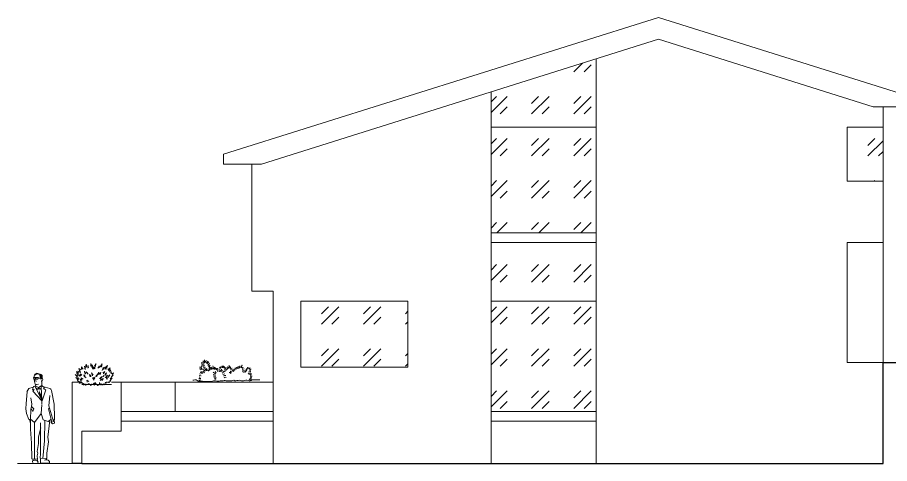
# Model space of a CAD drawing. Header units: millimetres. Extents: x -627 to 20370, y 1538 to 15679.
# Drawn here: x 15315 to 17093, y 9410 to 10319 of the extents above; entities that cross this region are included whole.
import ezdxf

# ---------------------------------------------------------------- set-up
doc = ezdxf.new("R2010")
doc.units = ezdxf.units.MM
doc.layers.add('blue', color=160, linetype='Continuous', lineweight=5)
doc.layers.add('new', color=3, linetype='Continuous', lineweight=30)
pattern_1 = [(45, (7621.72, -161.74), (85.70134, -9e-15), [50.5, -70.7]), (45, (7643.146, -161.74), (85.70134, -9e-15), [20.2, -101]), (45, (7621.72, -140.314), (85.70134, -9e-15), [20.2, -101])]

# ---------------------------------------------------------------- blocks, each defined once
blk = doc.blocks.new('plant 28')
at = {"linetype": 'Continuous'}
for p, q in [((342.119, 396.785), (342.115, 396.793)), ((342.115, 396.793), (342.134, 396.773)), ((342.125, 396.764), (342.119, 396.785)), ((342.146, 396.799), (342.145, 396.804)), ((342.145, 396.804), (342.167, 396.791)), ((342.152, 396.778), (342.146, 396.799)), ((342.166, 396.836), (342.16, 396.853)), ((342.16, 396.853), (342.182, 396.842)), ((342.177, 396.815), (342.166, 396.836)), ((342.167, 396.791), (342.189, 396.778)), ((342.189, 396.795), (342.177, 396.815)), ((342.182, 396.842), (342.201, 396.828)), ((342.195, 396.774), (342.189, 396.795)), ((342.217, 396.856), (342.218, 396.876)), ((342.217, 396.836), (342.217, 396.856)), ((342.218, 396.876), (342.219, 396.893)), ((342.219, 396.893), (342.233, 396.873)), ((342.233, 396.873), (342.244, 396.852)), ((342.244, 396.852), (342.248, 396.842)), ((342.277, 396.898), (342.278, 396.901)), ((342.284, 396.878), (342.277, 396.898)), ((342.278, 396.788), (342.277, 396.799)), ((342.277, 396.799), (342.285, 396.779)), ((342.278, 396.901), (342.289, 396.879)), ((342.284, 396.765), (342.278, 396.788)), ((342.285, 396.858), (342.284, 396.878)), ((342.291, 396.836), (342.285, 396.858)), ((342.289, 396.879), (342.294, 396.859)), ((342.294, 396.859), (342.301, 396.842)), ((342.306, 396.879), (342.308, 396.899)), ((342.308, 396.919), (342.309, 396.939)), ((342.308, 396.899), (342.308, 396.919)), ((342.309, 396.939), (342.311, 396.945)), ((342.309, 396.772), (342.31, 396.787)), ((342.31, 396.787), (342.33, 396.765)), ((342.311, 396.945), (342.319, 396.924)), ((342.319, 396.924), (342.326, 396.904)), ((342.326, 396.904), (342.329, 396.884)), ((342.349, 396.862), (342.352, 396.886)), ((342.352, 396.907), (342.353, 396.914)), ((342.352, 396.886), (342.352, 396.907)), ((342.353, 396.914), (342.355, 396.892)), ((342.355, 396.892), (342.361, 396.871)), ((342.361, 396.871), (342.361, 396.868)), ((342.398, 396.906), (342.404, 396.926)), ((342.404, 396.926), (342.409, 396.946)), ((342.409, 396.946), (342.409, 396.956)), ((342.409, 396.956), (342.411, 396.936)), ((342.411, 396.936), (342.416, 396.915)), ((342.416, 396.915), (342.421, 396.904)), ((342.425, 396.878), (342.43, 396.898)), ((342.43, 396.898), (342.432, 396.919)), ((342.432, 396.919), (342.434, 396.931)), ((342.434, 396.931), (342.439, 396.91)), ((342.439, 396.91), (342.441, 396.89)), ((342.441, 396.89), (342.442, 396.886)), ((342.442, 396.886), (342.444, 396.865)), ((342.444, 396.865), (342.445, 396.845)), ((342.445, 396.843), (342.449, 396.864)), ((342.445, 396.845), (342.445, 396.843)), ((342.449, 396.864), (342.456, 396.884)), ((342.456, 396.884), (342.461, 396.893)), ((342.461, 396.893), (342.465, 396.872)), ((342.465, 396.872), (342.465, 396.85)), ((342.465, 396.85), (342.466, 396.843)), ((342.466, 396.843), (342.476, 396.865)), ((342.476, 396.865), (342.487, 396.886)), ((342.483, 396.906), (342.493, 396.926)), ((342.487, 396.886), (342.489, 396.891)), ((342.489, 396.891), (342.491, 396.868)), ((342.491, 396.868), (342.492, 396.851)), ((342.493, 396.926), (342.502, 396.946)), ((342.502, 396.946), (342.508, 396.956)), ((342.507, 396.936), (342.505, 396.916)), ((342.505, 396.916), (342.505, 396.896)), ((342.505, 396.896), (342.505, 396.895)), ((342.508, 396.956), (342.507, 396.936)), ((342.551, 396.865), (342.567, 396.888)), ((342.567, 396.888), (342.578, 396.908)), ((342.578, 396.908), (342.58, 396.913)), ((342.58, 396.871), (342.579, 396.867)), ((342.58, 396.913), (342.583, 396.892)), ((342.583, 396.892), (342.58, 396.871)), ((342.597, 396.893), (342.613, 396.913)), ((342.613, 396.913), (342.627, 396.933)), ((342.619, 396.887), (342.618, 396.88)), ((342.628, 396.908), (342.619, 396.887)), ((342.627, 396.933), (342.639, 396.948)), ((342.632, 396.928), (342.628, 396.908)), ((342.639, 396.948), (342.632, 396.928)), ((342.64, 396.818), (342.651, 396.846)), ((342.651, 396.846), (342.661, 396.867)), ((342.651, 396.765), (342.671, 396.784)), ((342.661, 396.867), (342.668, 396.879)), ((342.668, 396.879), (342.663, 396.858)), ((342.663, 396.858), (342.663, 396.838)), ((342.663, 396.838), (342.663, 396.836)), ((342.671, 396.784), (342.69, 396.795)), ((342.69, 396.795), (342.679, 396.774)), ((342.682, 396.864), (342.702, 396.881)), ((342.696, 396.836), (342.708, 396.856)), ((342.698, 396.845), (342.696, 396.836)), ((342.702, 396.865), (342.698, 396.845)), ((342.702, 396.881), (342.706, 396.885)), ((342.706, 396.885), (342.702, 396.865)), ((342.708, 396.856), (342.715, 396.876)), ((342.715, 396.876), (342.728, 396.897)), ((342.728, 396.897), (342.744, 396.917)), ((342.73, 396.857), (342.728, 396.845)), ((342.732, 396.877), (342.73, 396.857)), ((342.738, 396.897), (342.732, 396.877)), ((342.745, 396.919), (342.738, 396.897)), ((342.744, 396.917), (342.745, 396.919)), ((342.753, 396.836), (342.773, 396.852)), ((342.769, 396.809), (342.768, 396.808)), ((342.781, 396.83), (342.769, 396.809)), ((342.773, 396.852), (342.793, 396.865)), ((342.793, 396.85), (342.781, 396.83)), ((342.788, 396.786), (342.801, 396.807)), ((342.809, 396.782), (342.788, 396.786)), ((342.793, 396.865), (342.8, 396.871)), ((342.8, 396.871), (342.793, 396.85)), ((342.815, 396.83), (342.794, 396.815)), ((342.801, 396.807), (342.815, 396.83)), ((342.83, 396.785), (342.809, 396.782)), ((342.82, 396.765), (342.83, 396.785)), ((342.098, 396.726), (342.089, 396.734)), ((342.089, 396.734), (342.11, 396.72)), ((342.114, 396.705), (342.098, 396.726)), ((342.112, 396.664), (342.104, 396.673)), ((342.104, 396.673), (342.126, 396.654)), ((342.11, 396.72), (342.13, 396.709)), ((342.125, 396.643), (342.112, 396.664)), ((342.126, 396.684), (342.114, 396.705)), ((342.133, 396.743), (342.125, 396.764)), ((342.135, 396.621), (342.125, 396.643)), ((342.126, 396.654), (342.146, 396.639)), ((342.13, 396.709), (342.145, 396.702)), ((342.142, 396.723), (342.133, 396.743)), ((342.134, 396.773), (342.154, 396.759)), ((342.149, 396.601), (342.135, 396.621)), ((342.146, 396.653), (342.136, 396.673)), ((342.136, 396.673), (342.157, 396.656)), ((342.145, 396.702), (342.142, 396.723)), ((342.153, 396.633), (342.146, 396.653)), ((342.146, 396.639), (342.153, 396.633)), ((342.171, 396.588), (342.149, 396.601)), ((342.158, 396.756), (342.152, 396.778)), ((342.154, 396.759), (342.158, 396.756)), ((342.158, 396.734), (342.156, 396.736)), ((342.156, 396.736), (342.178, 396.723)), ((342.157, 396.656), (342.167, 396.649)), ((342.175, 396.713), (342.158, 396.734)), ((342.182, 396.693), (342.175, 396.713)), ((342.178, 396.723), (342.2, 396.71)), ((342.189, 396.778), (342.195, 396.774)), ((342.194, 396.627), (342.189, 396.638)), ((342.189, 396.638), (342.209, 396.628)), ((342.201, 396.606), (342.194, 396.627)), ((342.199, 396.728), (342.195, 396.746)), ((342.195, 396.746), (342.215, 396.729)), ((342.202, 396.707), (342.199, 396.728)), ((342.2, 396.71), (342.202, 396.707)), ((342.209, 396.628), (342.225, 396.62)), ((342.213, 396.66), (342.212, 396.664)), ((342.212, 396.664), (342.232, 396.651)), ((342.218, 396.64), (342.213, 396.66)), ((342.215, 396.729), (342.224, 396.722)), ((342.225, 396.62), (342.218, 396.64)), ((342.232, 396.651), (342.252, 396.637)), ((342.252, 396.637), (342.253, 396.636)), ((342.264, 396.722), (342.263, 396.726)), ((342.263, 396.726), (342.284, 396.705)), ((342.274, 396.702), (342.264, 396.722)), ((342.289, 396.682), (342.274, 396.702)), ((342.289, 396.743), (342.284, 396.765)), ((342.284, 396.705), (342.294, 396.696)), ((342.285, 396.779), (342.297, 396.757)), ((342.311, 396.666), (342.289, 396.682)), ((342.297, 396.757), (342.302, 396.751)), ((342.302, 396.751), (342.309, 396.772)), ((342.333, 396.599), (342.326, 396.615)), ((342.326, 396.615), (342.347, 396.606)), ((342.33, 396.765), (342.349, 396.744)), ((342.347, 396.606), (342.367, 396.589)), ((342.349, 396.744), (342.351, 396.742)), ((342.381, 396.729), (342.38, 396.731)), ((342.38, 396.731), (342.397, 396.711)), ((342.387, 396.708), (342.381, 396.729)), ((342.394, 396.688), (342.387, 396.708)), ((342.397, 396.711), (342.414, 396.693)), ((342.424, 396.766), (342.424, 396.768)), ((342.424, 396.768), (342.437, 396.748)), ((342.425, 396.746), (342.424, 396.766)), ((342.432, 396.725), (342.425, 396.746)), ((342.443, 396.705), (342.432, 396.725)), ((342.437, 396.748), (342.457, 396.728)), ((342.447, 396.659), (342.443, 396.665)), ((342.443, 396.665), (342.465, 396.656)), ((342.461, 396.638), (342.447, 396.659)), ((342.457, 396.728), (342.458, 396.725)), ((342.477, 396.617), (342.461, 396.638)), ((342.465, 396.656), (342.482, 396.646)), ((342.474, 396.666), (342.469, 396.679)), ((342.469, 396.679), (342.489, 396.667)), ((342.482, 396.646), (342.474, 396.666)), ((342.489, 396.667), (342.496, 396.663)), ((342.511, 396.685), (342.515, 396.706)), ((342.515, 396.706), (342.524, 396.726)), ((342.524, 396.726), (342.524, 396.726)), ((342.524, 396.726), (342.526, 396.706)), ((342.526, 396.694), (342.533, 396.715)), ((342.526, 396.706), (342.526, 396.694)), ((342.533, 396.715), (342.545, 396.735)), ((342.545, 396.735), (342.56, 396.755)), ((342.56, 396.755), (342.57, 396.776)), ((342.564, 396.734), (342.585, 396.75)), ((342.565, 396.736), (342.564, 396.734)), ((342.571, 396.757), (342.565, 396.736)), ((342.57, 396.776), (342.571, 396.779)), ((342.571, 396.779), (342.571, 396.757)), ((342.584, 396.653), (342.604, 396.669)), ((342.585, 396.75), (342.605, 396.767)), ((342.604, 396.752), (342.592, 396.735)), ((342.6, 396.609), (342.623, 396.629)), ((342.607, 396.645), (342.603, 396.64)), ((342.614, 396.773), (342.604, 396.752)), ((342.604, 396.669), (342.625, 396.686)), ((342.605, 396.767), (342.614, 396.773)), ((342.619, 396.666), (342.607, 396.645)), ((342.628, 396.688), (342.619, 396.666)), ((342.623, 396.629), (342.645, 396.644)), ((342.625, 396.686), (342.628, 396.688)), ((342.652, 396.632), (342.633, 396.612)), ((342.633, 396.612), (342.633, 396.612)), ((342.645, 396.684), (342.666, 396.703)), ((342.645, 396.644), (342.661, 396.653)), ((342.661, 396.653), (342.652, 396.632)), ((342.666, 396.699), (342.661, 396.684)), ((342.668, 396.754), (342.662, 396.746)), ((342.666, 396.703), (342.679, 396.719)), ((342.679, 396.719), (342.666, 396.699)), ((342.679, 396.774), (342.668, 396.754)), ((342.694, 396.731), (342.713, 396.753)), ((342.7, 396.672), (342.72, 396.687)), ((342.713, 396.728), (342.703, 396.711)), ((342.713, 396.753), (342.728, 396.771)), ((342.723, 396.749), (342.713, 396.728)), ((342.72, 396.687), (342.735, 396.707)), ((342.733, 396.677), (342.722, 396.657)), ((342.722, 396.657), (342.743, 396.662)), ((342.728, 396.771), (342.723, 396.749)), ((342.74, 396.697), (342.733, 396.677)), ((342.735, 396.707), (342.745, 396.717)), ((342.743, 396.662), (342.737, 396.642)), ((342.745, 396.717), (342.74, 396.697)), ((342.765, 396.684), (342.756, 396.67)), ((342.778, 396.705), (342.765, 396.684)), ((342.769, 396.703), (342.79, 396.721)), ((342.797, 396.727), (342.778, 396.705)), ((342.79, 396.721), (342.797, 396.727)), ((342.795, 396.597), (342.809, 396.617)), ((342.818, 396.659), (342.8, 396.639)), ((342.8, 396.639), (342.813, 396.659)), ((342.809, 396.617), (342.823, 396.639)), ((342.813, 396.659), (342.83, 396.684)), ((342.843, 396.659), (342.818, 396.659)), ((342.824, 396.744), (342.82, 396.765)), ((342.823, 396.639), (342.843, 396.659)), ((342.845, 396.757), (342.824, 396.744)), ((342.83, 396.684), (342.847, 396.709)), ((342.843, 396.723), (342.857, 396.744)), ((342.864, 396.729), (342.843, 396.723)), ((342.867, 396.765), (342.845, 396.757)), ((342.847, 396.709), (342.864, 396.729)), ((342.857, 396.744), (342.867, 396.765)), ((342.167, 396.585), (342.147, 396.595)), ((342.147, 396.595), (342.168, 396.59)), ((342.189, 396.584), (342.167, 396.585)), ((342.168, 396.59), (342.171, 396.588)), ((342.169, 396.561), (342.19, 396.57)), ((342.173, 396.56), (342.169, 396.561)), ((342.193, 396.56), (342.173, 396.56)), ((342.209, 396.581), (342.189, 396.584)), ((342.19, 396.57), (342.21, 396.57)), ((342.215, 396.561), (342.193, 396.56)), ((342.23, 396.572), (342.209, 396.581)), ((342.21, 396.57), (342.23, 396.571)), ((342.236, 396.56), (342.215, 396.561)), ((342.222, 396.536), (342.242, 396.547)), ((342.242, 396.54), (342.222, 396.537)), ((342.222, 396.537), (342.222, 396.536)), ((342.23, 396.571), (342.23, 396.572)), ((342.256, 396.553), (342.236, 396.56)), ((342.242, 396.547), (342.256, 396.553)), ((342.263, 396.541), (342.242, 396.54)), ((342.261, 396.519), (342.284, 396.527)), ((342.284, 396.527), (342.263, 396.541)), ((342.284, 396.527), (342.304, 396.536)), ((342.304, 396.536), (342.291, 396.514)), ((342.291, 396.514), (342.311, 396.524)), ((342.311, 396.524), (342.334, 396.534)), ((342.334, 396.577), (342.333, 396.599)), ((342.334, 396.534), (342.355, 396.53)), ((342.355, 396.53), (342.375, 396.552)), ((342.367, 396.589), (342.367, 396.589)), ((342.375, 396.552), (342.373, 396.531)), ((342.373, 396.531), (342.394, 396.522)), ((342.394, 396.522), (342.419, 396.534)), ((342.402, 396.512), (342.452, 396.54)), ((342.419, 396.534), (342.402, 396.512)), ((342.452, 396.54), (342.478, 396.554)), ((342.489, 396.543), (342.477, 396.519)), ((342.477, 396.519), (342.5, 396.528)), ((342.478, 396.554), (342.499, 396.568)), ((342.499, 396.568), (342.489, 396.543)), ((342.5, 396.528), (342.519, 396.551)), ((342.519, 396.551), (342.515, 396.526)), ((342.515, 396.526), (342.536, 396.532)), ((342.536, 396.532), (342.551, 396.511)), ((342.551, 396.511), (342.574, 396.52)), ((342.574, 396.52), (342.585, 396.546)), ((342.585, 396.546), (342.586, 396.569)), ((342.586, 396.569), (342.594, 396.543)), ((342.594, 396.543), (342.601, 396.52)), ((342.601, 396.52), (342.618, 396.542)), ((342.618, 396.542), (342.629, 396.521)), ((342.629, 396.521), (342.649, 396.522)), ((342.649, 396.522), (342.659, 396.543)), ((342.659, 396.543), (342.671, 396.522)), ((342.671, 396.522), (342.693, 396.537)), ((342.693, 396.537), (342.699, 396.558)), ((342.699, 396.558), (342.703, 396.578)), ((342.703, 396.578), (342.716, 396.557)), ((342.716, 396.557), (342.725, 396.577)), ((342.725, 396.577), (342.748, 396.575)), ((342.748, 396.575), (342.77, 396.573)), ((342.769, 396.582), (342.794, 396.589)), ((342.791, 396.57), (342.769, 396.582)), ((342.77, 396.573), (342.791, 396.57)), ((342.794, 396.589), (342.817, 396.599)), ((342.817, 396.599), (342.795, 396.597))]:
    blk.add_line(p, q, dxfattribs=at)
blk.add_point((342.737, 396.642), dxfattribs=at)
blk = doc.blocks.new('plant 25')
at = {"linetype": 'Continuous'}
for p, q in [((343.993, 396.846), (343.983, 396.847)), ((343.993, 396.823), (343.984, 396.825)), ((343.999, 396.793), (343.986, 396.791)), ((344.013, 396.843), (343.993, 396.846)), ((344.013, 396.816), (343.993, 396.823)), ((344.02, 396.796), (343.999, 396.793)), ((344.014, 396.875), (344.01, 396.881)), ((344.034, 396.838), (344.013, 396.843)), ((344.034, 396.817), (344.013, 396.816)), ((344.035, 396.859), (344.014, 396.875)), ((344.04, 396.796), (344.02, 396.796)), ((344.041, 396.84), (344.035, 396.859)), ((344.045, 396.893), (344.043, 396.902)), ((344.047, 396.872), (344.045, 396.893)), ((344.055, 396.852), (344.047, 396.872)), ((344.066, 396.847), (344.072, 396.871)), ((344.072, 396.871), (344.075, 396.894)), ((344.075, 396.894), (344.075, 396.898)), ((344.076, 396.843), (344.096, 396.856)), ((344.095, 396.822), (344.115, 396.839)), ((344.096, 396.856), (344.116, 396.876)), ((344.115, 396.839), (344.131, 396.854)), ((344.116, 396.876), (344.117, 396.876)), ((344.118, 396.78), (344.122, 396.8)), ((344.122, 396.8), (344.142, 396.819)), ((344.127, 396.759), (344.146, 396.78)), ((344.142, 396.819), (344.151, 396.824)), ((344.146, 396.78), (344.159, 396.794)), ((344.421, 396.764), (344.43, 396.78)), ((344.541, 396.784), (344.552, 396.763)), ((344.773, 396.759), (344.766, 396.78)), ((344.766, 396.78), (344.766, 396.78)), ((344.807, 396.789), (344.799, 396.769)), ((343.948, 396.752), (343.943, 396.752)), ((343.953, 396.719), (343.945, 396.719)), ((343.945, 396.615), (343.965, 396.61)), ((343.968, 396.747), (343.948, 396.752)), ((343.973, 396.728), (343.953, 396.719)), ((343.958, 396.641), (343.979, 396.634)), ((343.978, 396.705), (343.959, 396.697)), ((343.978, 396.658), (343.967, 396.663)), ((343.989, 396.741), (343.968, 396.747)), ((343.991, 396.762), (343.971, 396.77)), ((343.998, 396.728), (343.973, 396.728)), ((344.022, 396.709), (343.978, 396.705)), ((343.997, 396.648), (343.978, 396.658)), ((343.979, 396.634), (343.998, 396.62)), ((344.012, 396.626), (343.997, 396.648)), ((344.007, 396.668), (344.028, 396.649)), ((344.029, 396.773), (344.009, 396.765)), ((344.009, 396.765), (344.009, 396.764)), ((344.023, 396.738), (344.019, 396.736)), ((344.041, 396.684), (344.021, 396.695)), ((344.044, 396.748), (344.023, 396.738)), ((344.028, 396.649), (344.041, 396.638)), ((344.05, 396.776), (344.029, 396.773)), ((344.052, 396.664), (344.041, 396.684)), ((344.065, 396.755), (344.044, 396.748)), ((344.044, 396.723), (344.064, 396.704)), ((344.064, 396.704), (344.071, 396.683)), ((344.071, 396.683), (344.071, 396.676)), ((344.076, 396.734), (344.084, 396.713)), ((344.084, 396.713), (344.088, 396.693)), ((344.088, 396.693), (344.092, 396.68)), ((344.112, 396.68), (344.111, 396.676)), ((344.116, 396.72), (344.112, 396.7)), ((344.112, 396.7), (344.112, 396.68)), ((344.133, 396.685), (344.128, 396.669)), ((344.154, 396.697), (344.133, 396.685)), ((344.137, 396.728), (344.151, 396.708)), ((344.139, 396.74), (344.157, 396.761)), ((344.151, 396.708), (344.163, 396.697)), ((344.155, 396.738), (344.176, 396.726)), ((344.175, 396.754), (344.195, 396.742)), ((344.176, 396.726), (344.187, 396.707)), ((344.195, 396.742), (344.199, 396.722)), ((344.199, 396.722), (344.202, 396.713)), ((344.216, 396.776), (344.222, 396.756)), ((344.222, 396.715), (344.221, 396.712)), ((344.222, 396.756), (344.224, 396.735)), ((344.224, 396.735), (344.222, 396.715)), ((344.223, 396.606), (344.276, 396.59)), ((344.224, 396.649), (344.269, 396.618)), ((344.233, 396.711), (344.231, 396.71)), ((344.241, 396.731), (344.233, 396.711)), ((344.253, 396.752), (344.241, 396.731)), ((344.263, 396.72), (344.25, 396.705)), ((344.262, 396.665), (344.284, 396.631)), ((344.273, 396.74), (344.263, 396.72)), ((344.288, 396.715), (344.279, 396.695)), ((344.298, 396.735), (344.288, 396.715)), ((344.299, 396.709), (344.297, 396.707)), ((344.319, 396.723), (344.299, 396.709)), ((344.299, 396.7), (344.311, 396.661)), ((344.343, 396.715), (344.341, 396.679)), ((344.341, 396.679), (344.342, 396.659)), ((344.354, 396.748), (344.35, 396.753)), ((344.37, 396.727), (344.354, 396.748)), ((344.369, 396.68), (344.362, 396.66)), ((344.397, 396.709), (344.369, 396.68)), ((344.378, 396.757), (344.375, 396.765)), ((344.387, 396.736), (344.378, 396.757)), ((344.411, 396.685), (344.391, 396.661)), ((344.399, 396.763), (344.401, 396.776)), ((344.409, 396.742), (344.399, 396.763)), ((344.423, 396.645), (344.402, 396.632)), ((344.437, 396.612), (344.417, 396.601)), ((344.422, 396.743), (344.421, 396.764)), ((344.432, 396.665), (344.423, 396.645)), ((344.433, 396.739), (344.447, 396.76)), ((344.437, 396.68), (344.457, 396.661)), ((344.458, 396.616), (344.437, 396.612)), ((344.447, 396.76), (344.449, 396.765)), ((344.45, 396.726), (344.465, 396.746)), ((344.452, 396.705), (344.472, 396.691)), ((344.457, 396.661), (344.462, 396.655)), ((344.465, 396.746), (344.47, 396.748)), ((344.472, 396.691), (344.483, 396.683)), ((344.475, 396.727), (344.496, 396.708)), ((344.496, 396.749), (344.51, 396.728)), ((344.496, 396.708), (344.503, 396.7)), ((344.51, 396.728), (344.519, 396.716)), ((344.517, 396.765), (344.528, 396.744)), ((344.528, 396.744), (344.533, 396.727)), ((344.562, 396.642), (344.549, 396.645)), ((344.552, 396.763), (344.55, 396.743)), ((344.55, 396.743), (344.55, 396.739)), ((344.567, 396.737), (344.562, 396.728)), ((344.583, 396.622), (344.562, 396.642)), ((344.564, 396.653), (344.583, 396.646)), ((344.581, 396.758), (344.567, 396.737)), ((344.581, 396.664), (344.569, 396.666)), ((344.585, 396.724), (344.57, 396.719)), ((344.573, 396.698), (344.571, 396.698)), ((344.594, 396.697), (344.573, 396.698)), ((344.601, 396.658), (344.581, 396.664)), ((344.583, 396.646), (344.597, 396.634)), ((344.605, 396.734), (344.585, 396.724)), ((344.614, 396.704), (344.594, 396.697)), ((344.617, 396.681), (344.615, 396.69)), ((344.626, 396.66), (344.617, 396.681)), ((344.635, 396.691), (344.632, 396.703)), ((344.647, 396.671), (344.635, 396.691)), ((344.655, 396.712), (344.651, 396.726)), ((344.664, 396.692), (344.655, 396.712)), ((344.678, 396.725), (344.671, 396.737)), ((344.686, 396.705), (344.678, 396.725)), ((344.698, 396.74), (344.692, 396.753)), ((344.707, 396.72), (344.698, 396.74)), ((344.729, 396.741), (344.719, 396.76)), ((344.732, 396.72), (344.729, 396.741)), ((344.754, 396.754), (344.745, 396.772)), ((344.757, 396.733), (344.754, 396.754)), ((344.774, 396.739), (344.773, 396.759)), ((344.796, 396.748), (344.795, 396.742)), ((344.799, 396.769), (344.796, 396.748)), ((344.811, 396.725), (344.824, 396.745)), ((344.814, 396.703), (344.835, 396.711)), ((344.817, 396.661), (344.838, 396.65)), ((344.819, 396.683), (344.839, 396.68)), ((344.824, 396.745), (344.834, 396.751)), ((344.835, 396.711), (344.851, 396.718)), ((344.838, 396.65), (344.858, 396.654)), ((344.839, 396.68), (344.857, 396.684)), ((344.858, 396.654), (344.865, 396.651)), ((344.885, 396.65), (344.866, 396.669)), ((344.896, 396.662), (344.879, 396.682)), ((344.892, 396.697), (344.887, 396.705)), ((344.907, 396.68), (344.892, 396.697)), ((344.916, 396.704), (344.901, 396.724)), ((344.928, 396.732), (344.92, 396.749)), ((344.93, 396.712), (344.928, 396.732)), ((344.933, 396.62), (344.953, 396.612)), ((344.943, 396.64), (344.963, 396.633)), ((344.947, 396.726), (344.947, 396.747)), ((344.951, 396.661), (344.972, 396.657)), ((344.953, 396.612), (344.961, 396.61)), ((344.955, 396.718), (344.975, 396.73)), ((344.959, 396.683), (344.979, 396.678)), ((344.962, 396.705), (344.983, 396.707)), ((344.963, 396.633), (344.977, 396.632)), ((344.97, 396.605), (344.988, 396.613)), ((344.972, 396.657), (344.986, 396.655)), ((344.975, 396.73), (344.982, 396.735)), ((344.979, 396.678), (344.989, 396.678)), ((344.983, 396.707), (344.994, 396.71)), ((344.988, 396.613), (344.999, 396.625)), ((343.805, 396.485), (343.829, 396.49)), ((343.829, 396.49), (343.85, 396.493)), ((343.85, 396.493), (343.871, 396.492)), ((343.871, 396.492), (343.894, 396.48)), ((343.894, 396.48), (343.916, 396.468)), ((343.916, 396.468), (343.938, 396.465)), ((343.93, 396.519), (343.951, 396.52)), ((343.93, 396.488), (343.95, 396.487)), ((343.932, 396.578), (343.952, 396.585)), ((343.935, 396.549), (343.956, 396.55)), ((343.938, 396.465), (343.959, 396.468)), ((343.95, 396.487), (343.972, 396.492)), ((343.951, 396.52), (343.972, 396.52)), ((343.952, 396.585), (343.973, 396.579)), ((343.959, 396.468), (343.979, 396.469)), ((343.979, 396.469), (344, 396.464)), ((344, 396.464), (344.022, 396.461)), ((344.022, 396.461), (344.046, 396.462)), ((344.046, 396.462), (344.07, 396.463)), ((344.07, 396.463), (344.091, 396.463)), ((344.091, 396.463), (344.112, 396.462)), ((344.112, 396.462), (344.137, 396.461)), ((344.137, 396.461), (344.159, 396.461)), ((344.159, 396.461), (344.18, 396.463)), ((344.18, 396.463), (344.204, 396.467)), ((344.204, 396.467), (344.227, 396.473)), ((344.222, 396.579), (344.26, 396.571)), ((344.227, 396.473), (344.247, 396.474)), ((344.234, 396.548), (344.275, 396.555)), ((344.244, 396.525), (344.269, 396.531)), ((344.247, 396.474), (344.27, 396.472)), ((344.257, 396.503), (344.277, 396.515)), ((344.269, 396.531), (344.289, 396.535)), ((344.27, 396.472), (344.293, 396.468)), ((344.293, 396.468), (344.316, 396.468)), ((344.316, 396.468), (344.34, 396.47)), ((344.34, 396.47), (344.364, 396.471)), ((344.364, 396.471), (344.402, 396.471)), ((344.402, 396.471), (344.422, 396.472)), ((344.422, 396.472), (344.443, 396.482)), ((344.436, 396.574), (344.434, 396.574)), ((344.455, 396.581), (344.436, 396.574)), ((344.463, 396.546), (344.442, 396.535)), ((344.443, 396.482), (344.465, 396.481)), ((344.477, 396.58), (344.455, 396.581)), ((344.483, 396.541), (344.463, 396.546)), ((344.465, 396.481), (344.488, 396.477)), ((344.488, 396.477), (344.508, 396.475)), ((344.508, 396.475), (344.533, 396.474)), ((344.533, 396.474), (344.554, 396.474)), ((344.554, 396.474), (344.576, 396.475)), ((344.576, 396.475), (344.598, 396.476)), ((344.598, 396.476), (344.62, 396.48)), ((344.62, 396.48), (344.64, 396.487)), ((344.64, 396.487), (344.664, 396.474)), ((344.664, 396.474), (344.685, 396.473)), ((344.685, 396.473), (344.706, 396.478)), ((344.706, 396.478), (344.729, 396.482)), ((344.729, 396.482), (344.753, 396.484)), ((344.753, 396.484), (344.773, 396.483)), ((344.773, 396.483), (344.801, 396.476)), ((344.801, 396.476), (344.822, 396.475)), ((344.822, 396.475), (344.842, 396.475)), ((344.842, 396.475), (344.864, 396.48)), ((344.864, 396.48), (344.886, 396.485)), ((344.886, 396.485), (344.909, 396.485)), ((344.909, 396.485), (344.934, 396.481)), ((344.934, 396.481), (344.957, 396.477)), ((344.956, 396.505), (344.978, 396.492)), ((344.957, 396.477), (344.978, 396.476)), ((344.967, 396.525), (344.988, 396.512)), ((344.973, 396.591), (344.993, 396.588)), ((344.975, 396.569), (344.996, 396.564)), ((344.975, 396.547), (344.996, 396.539)), ((344.978, 396.492), (344.999, 396.488)), ((344.978, 396.476), (344.998, 396.479)), ((344.988, 396.512), (345.008, 396.509)), ((344.993, 396.588), (345.01, 396.593)), ((344.996, 396.564), (345.016, 396.566)), ((344.996, 396.539), (345.011, 396.537)), ((344.998, 396.479), (345.018, 396.492)), ((344.999, 396.488), (345.004, 396.488)), ((345.008, 396.509), (345.009, 396.509)), ((345.016, 396.566), (345.016, 396.566)), ((345.018, 396.492), (345.044, 396.493)), ((345.044, 396.493), (345.075, 396.492)), ((345.075, 396.492), (345.097, 396.493)), ((345.097, 396.493), (345.124, 396.492)), ((345.124, 396.492), (345.15, 396.492)), ((345.15, 396.492), (345.171, 396.493))]:
    blk.add_line(p, q, dxfattribs=at)
blk.add_point((344.807, 396.789), dxfattribs=at)
blk = doc.blocks.new('PERSONA2')
for p, q in [((0.234, 1.801), (0.22, 1.752)), ((0.215, 1.752), (0.256, 1.752)), ((0.217, 1.718), (0.215, 1.752)), ((0.245, 1.718), (0.217, 1.718)), ((0.23, 1.717), (0.232, 1.671)), ((0.232, 1.671), (0.25, 1.617)), ((0.25, 1.75), (0.245, 1.718)), ((0.25, 1.739), (0.249, 1.698)), ((0.262, 1.75), (0.25, 1.75)), ((0.25, 1.617), (0.279, 1.611)), ((0.258, 1.612), (0.255, 1.576)), ((0.256, 1.752), (0.309, 1.752)), ((0.269, 1.72), (0.262, 1.75)), ((0.303, 1.722), (0.269, 1.72)), ((0.279, 1.611), (0.316, 1.615)), ((0.309, 1.752), (0.303, 1.722)), ((0.356, 1.739), (0.309, 1.75)), ((0.309, 1.741), (0.356, 1.739)), ((0.374, 1.694), (0.376, 1.673)), ((0.382, 1.653), (0.384, 1.673)), ((0.382, 1.589), (0.382, 1.653)), ((0.384, 1.673), (0.404, 1.713)), ((0.404, 1.713), (0.399, 1.733)), ((0.082, 1.461), (0.064, 1.222)), ((0.121, 1.527), (0.08, 1.462)), ((0.208, 1.555), (0.121, 1.527)), ((0.211, 1.569), (0.196, 1.501)), ((0.196, 1.501), (0.228, 1.511)), ((0.228, 1.511), (0.197, 1.475)), ((0.197, 1.475), (0.386, 1.279)), ((0.211, 1.569), (0.241, 1.577)), ((0.241, 1.577), (0.384, 1.295)), ((0.241, 1.577), (0.264, 1.576)), ((0.264, 1.578), (0.25, 1.566)), ((0.294, 1.51), (0.258, 1.542)), ((0.264, 1.578), (0.316, 1.55)), ((0.316, 1.55), (0.294, 1.51)), ((0.316, 1.55), (0.382, 1.589)), ((0.316, 1.55), (0.341, 1.514)), ((0.341, 1.514), (0.372, 1.533)), ((0.373, 1.554), (0.382, 1.589)), ((0.384, 1.295), (0.373, 1.554)), ((0.437, 1.541), (0.382, 1.589)), ((0.39, 1.279), (0.465, 1.5)), ((0.545, 1.529), (0.404, 1.57)), ((0.414, 1.521), (0.437, 1.541)), ((0.465, 1.5), (0.414, 1.521)), ((0.632, 1.208), (0.581, 1.489)), ((0.156, 1.339), (0.177, 1.207)), ((0.386, 1.279), (0.383, 1.212)), ((0.528, 1.173), (0.545, 1.385)), ((0.064, 1.222), (0.056, 1.111)), ((0.056, 1.111), (0.073, 1.018)), ((0.15, 0.9), (0.156, 1.098)), ((0.156, 1.098), (0.176, 1.163)), ((0.197, 1.061), (0.172, 1.11)), ((0.177, 1.207), (0.175, 1.162)), ((0.176, 1.163), (0.217, 1.114)), ((0.217, 1.114), (0.197, 1.061)), ((0.373, 1.022), (0.384, 1.197)), ((0.543, 1.127), (0.518, 1.115)), ((0.518, 1.115), (0.588, 0.843)), ((0.528, 1.173), (0.541, 1.127)), ((0.622, 0.855), (0.543, 1.127)), ((0.632, 1.208), (0.641, 0.929)), ((0.073, 1.018), (0.118, 0.895)), ((0.118, 0.895), (0.143, 0.901)), ((0.132, 0.895), (0.152, 0.822)), ((0.15, 0.9), (0.15, 0.7)), ((0.155, 0.906), (0.237, 0.839)), ((0.237, 0.839), (0.373, 1.022)), ((0.411, 0.89), (0.373, 1.022)), ((0.513, 0.853), (0.411, 0.89)), ((0.564, 0.894), (0.513, 0.853)), ((0.612, 0.889), (0.644, 0.89)), ((0.643, 0.822), (0.635, 0.891)), ((0.644, 0.89), (0.641, 0.929)), ((0.237, 0.839), (0.233, 0.095)), ((0.318, 0.541), (0.36, 0.726)), ((0.358, 0.826), (0.358, 0.207)), ((0.447, 0.872), (0.436, 0.459)), ((0.508, 0.536), (0.549, 0.886)), ((0.581, 0.869), (0.574, 0.838)), ((0.574, 0.838), (0.602, 0.81)), ((0.588, 0.843), (0.622, 0.855)), ((0.602, 0.81), (0.643, 0.822)), ((0.15, 0.7), (0.176, 0.417)), ((0.314, 0.411), (0.318, 0.541)), ((0.517, 0.441), (0.508, 0.536)), ((0.176, 0.417), (0.18, 0.098)), ((0.288, 0.245), (0.314, 0.411)), ((0.436, 0.459), (0.406, 0.103)), ((0.486, 0.209), (0.517, 0.441)), ((0.305, 0.21), (0.288, 0.245)), ((0.29, 0.154), (0.305, 0.21)), ((0.358, 0.207), (0.349, 0.108)), ((0.486, 0.209), (0.486, 0.101)), ((0.18, 0.098), (0.292, 0.092)), ((0.194, 0.032), (0.207, 0.094)), ((0.206, 0.005), (0.194, 0.032)), ((0.294, 0), (0.206, 0.005)), ((0.292, 0.092), (0.29, 0.154)), ((0.29, 0.088), (0.292, 0.07)), ((0.291, 0.063), (0.311, 0.028)), ((0.311, 0.028), (0.294, 0)), ((0.349, 0.108), (0.471, 0.1)), ((0.356, 0.079), (0.36, 0.108)), ((0.358, 0.007), (0.356, 0.079)), ((0.543, 0.005), (0.358, 0.007)), ((0.486, 0.101), (0.473, 0.102)), ((0.482, 0.078), (0.473, 0.102)), ((0.514, 0.071), (0.54, 0.042)), ((0.54, 0.042), (0.543, 0.005))]:
    blk.add_line(p, q)
for centre, radius, start, end in [((0.53, 1.479), 0.052, 10.318, 73.6958), ((0.242, -0.01), 0.0781, 28.6224, 123.307), ((0.48, -0.034), 0.11, 72.0736, 114.4627)]:
    blk.add_arc(centre, radius, start, end)
for points in [[(0.22, 1.803), (0.26, 1.794), (0.238, 1.826), (0.288, 1.824)], [(0.238, 1.826), (0.379, 1.819), (0.278, 1.849)], [(0.328, 1.811), (0.404, 1.798), (0.238, 1.826), (0.379, 1.819)], [(0.359, 1.703), (0.397, 1.733), (0.328, 1.811), (0.404, 1.798)], [(0.237, 1.673), (0.243, 1.687), (0.286, 1.671), (0.279, 1.687)], [(0.315, 1.55), (0.302, 1.524), (0.333, 1.524), (0.322, 1.503)], [(0.322, 1.503), (0.38, 1.379), (0.326, 1.411), (0.384, 1.295)]]:
    blk.add_solid(points)

msp = doc.modelspace()

# ---------------------------------------------------------------- hatches: boundary and pattern name
at = {"layer": 'blue'}
h = msp.add_hatch(dxfattribs=at)
h.set_pattern_fill('GOST_GLASS', color=256, scale=10.1)
h.set_pattern_definition(pattern_1)
h.paths.add_polyline_path([(16494.7, 9860.2), (16280.7, 9860.2), (16280.7, 9741.2), (16494.7, 9741.2)])
h.paths.add_polyline_path([(16494.7, 10234.7), (16280.7, 10167.4), (16280.7, 10095.2), (16494.7, 10095.2)])
h = msp.add_hatch(dxfattribs=at)
h.set_pattern_fill('GOST_GLASS', color=256, scale=10.1)
h.set_pattern_definition(pattern_1)
h.paths.add_polyline_path([(16111.2, 9741.2), (15893.2, 9741.2), (15893.2, 9606.2), (16111.2, 9606.2)])
h.paths.add_polyline_path([(16494.7, 9741.2), (16280.7, 9741.2), (16280.7, 9516.2), (16494.7, 9516.2)])
h.paths.add_polyline_path([(16494.7, 10095.2), (16280.7, 10095.2), (16280.7, 9880.2), (16494.7, 9880.2)])
h.paths.add_polyline_path([(17079.7, 10095.2), (17006.7, 10095.2), (17006.7, 9985.2), (17079.7, 9985.2)])

# ---------------------------------------------------------------- linework, layer by layer
for p, q in [((17079.7, 9880.2), (17079.7, 10137.2)), ((15735.5, 10020.2), (15735.5, 10040.2)), ((15812.7, 10020.2), (15735.5, 10020.2))]:
    msp.add_line(p, q, dxfattribs=at)
for points in [[(15735.5, 10040.2), (16622.1, 10319)], [(17136.8, 10157.2), (16622.1, 10319)], [(15812.7, 10020.2), (16622.1, 10274.8)], [(17059.7, 10137.2), (16622.1, 10274.8)], [(16494.7, 9410.2), (16494.7, 10234.7)], [(16280.7, 9410.2), (16280.7, 10167.4)], [(17059.7, 10137.2), (17136.8, 10137.2), (17136.8, 10157.2)], [(17079.7, 9596.2), (17079.7, 10137.2)], [(16280.7, 10095.2), (16494.7, 10095.2)], [(17079.7, 9880.2), (17079.7, 9985.2), (17006.7, 9985.2), (17006.7, 10095.2)], [(17006.7, 10095.2), (17079.7, 10095.2)], [(15836.7, 9761.2), (15812.7, 9761.2), (15792.7, 9761.2), (15792.7, 10020.2)], [(16280.7, 9880.2), (16494.7, 9880.2)], [(16494.7, 9860.2), (16280.7, 9860.2)], [(17006.7, 9860.2), (17079.7, 9860.2)], [(17006.7, 9616.2), (17006.7, 9860.2)], [(15836.7, 9410.2), (15836.7, 9761.2)], [(15893.2, 9741.2), (16111.2, 9741.2), (16111.2, 9606.2), (15893.2, 9606.2), (15893.2, 9741.2)], [(16280.7, 9741.2), (16494.7, 9741.2)], [(17079.7, 9616.2), (17006.7, 9616.2)], [(15446.7, 9576.2), (15426.7, 9576.2), (15426.7, 9516.2), (15426.7, 9410.2), (15315.2, 9410.2)], [(15446.7, 9571.2), (15506.7, 9571.2)], [(15526.7, 9576.2), (15506.7, 9576.2)], [(15526.7, 9496.2), (15526.7, 9576.2)], [(15526.7, 9576.2), (15836.7, 9576.2)], [(15636.7, 9576.2), (15636.7, 9516.2)], [(15836.7, 9516.2), (15526.7, 9516.2)], [(15836.7, 9516.2), (15669.5, 9516.2)], [(16280.7, 9516.2), (16494.7, 9516.2)], [(15836.7, 9496.2), (15526.7, 9496.2)], [(15526.7, 9496.2), (15526.7, 9476.2)], [(16280.7, 9496.2), (16494.7, 9496.2)], [(15446.7, 9410.2), (15446.7, 9476.2), (15526.7, 9476.2)]]:
    msp.add_lwpolyline(points, dxfattribs=at)
at = {"layer": 'new'}
for points in [[(15446.7, 9410.2), (16494.7, 9410.2), (17079.7, 9410.2), (17079.7, 9616.2)], [(17079.7, 9616.2), (17841.2, 9616.2)], [(15446.7, 9410.2), (15426.7, 9410.2)]]:
    msp.add_lwpolyline(points, dxfattribs=at)

# ---------------------------------------------------------------- block references
at = {"layer": 'blue', "xscale": 100, "yscale": 100, "zscale": 100}
for name, p in [('plant 25', (-18707.9, -30068.7)), ('plant 28', (-18775.9, -30081.8)), ('PERSONA2', (15326.6, 9410.2))]:
    msp.add_blockref(name, p, dxfattribs=at)

doc.saveas('drawing.dxf')
